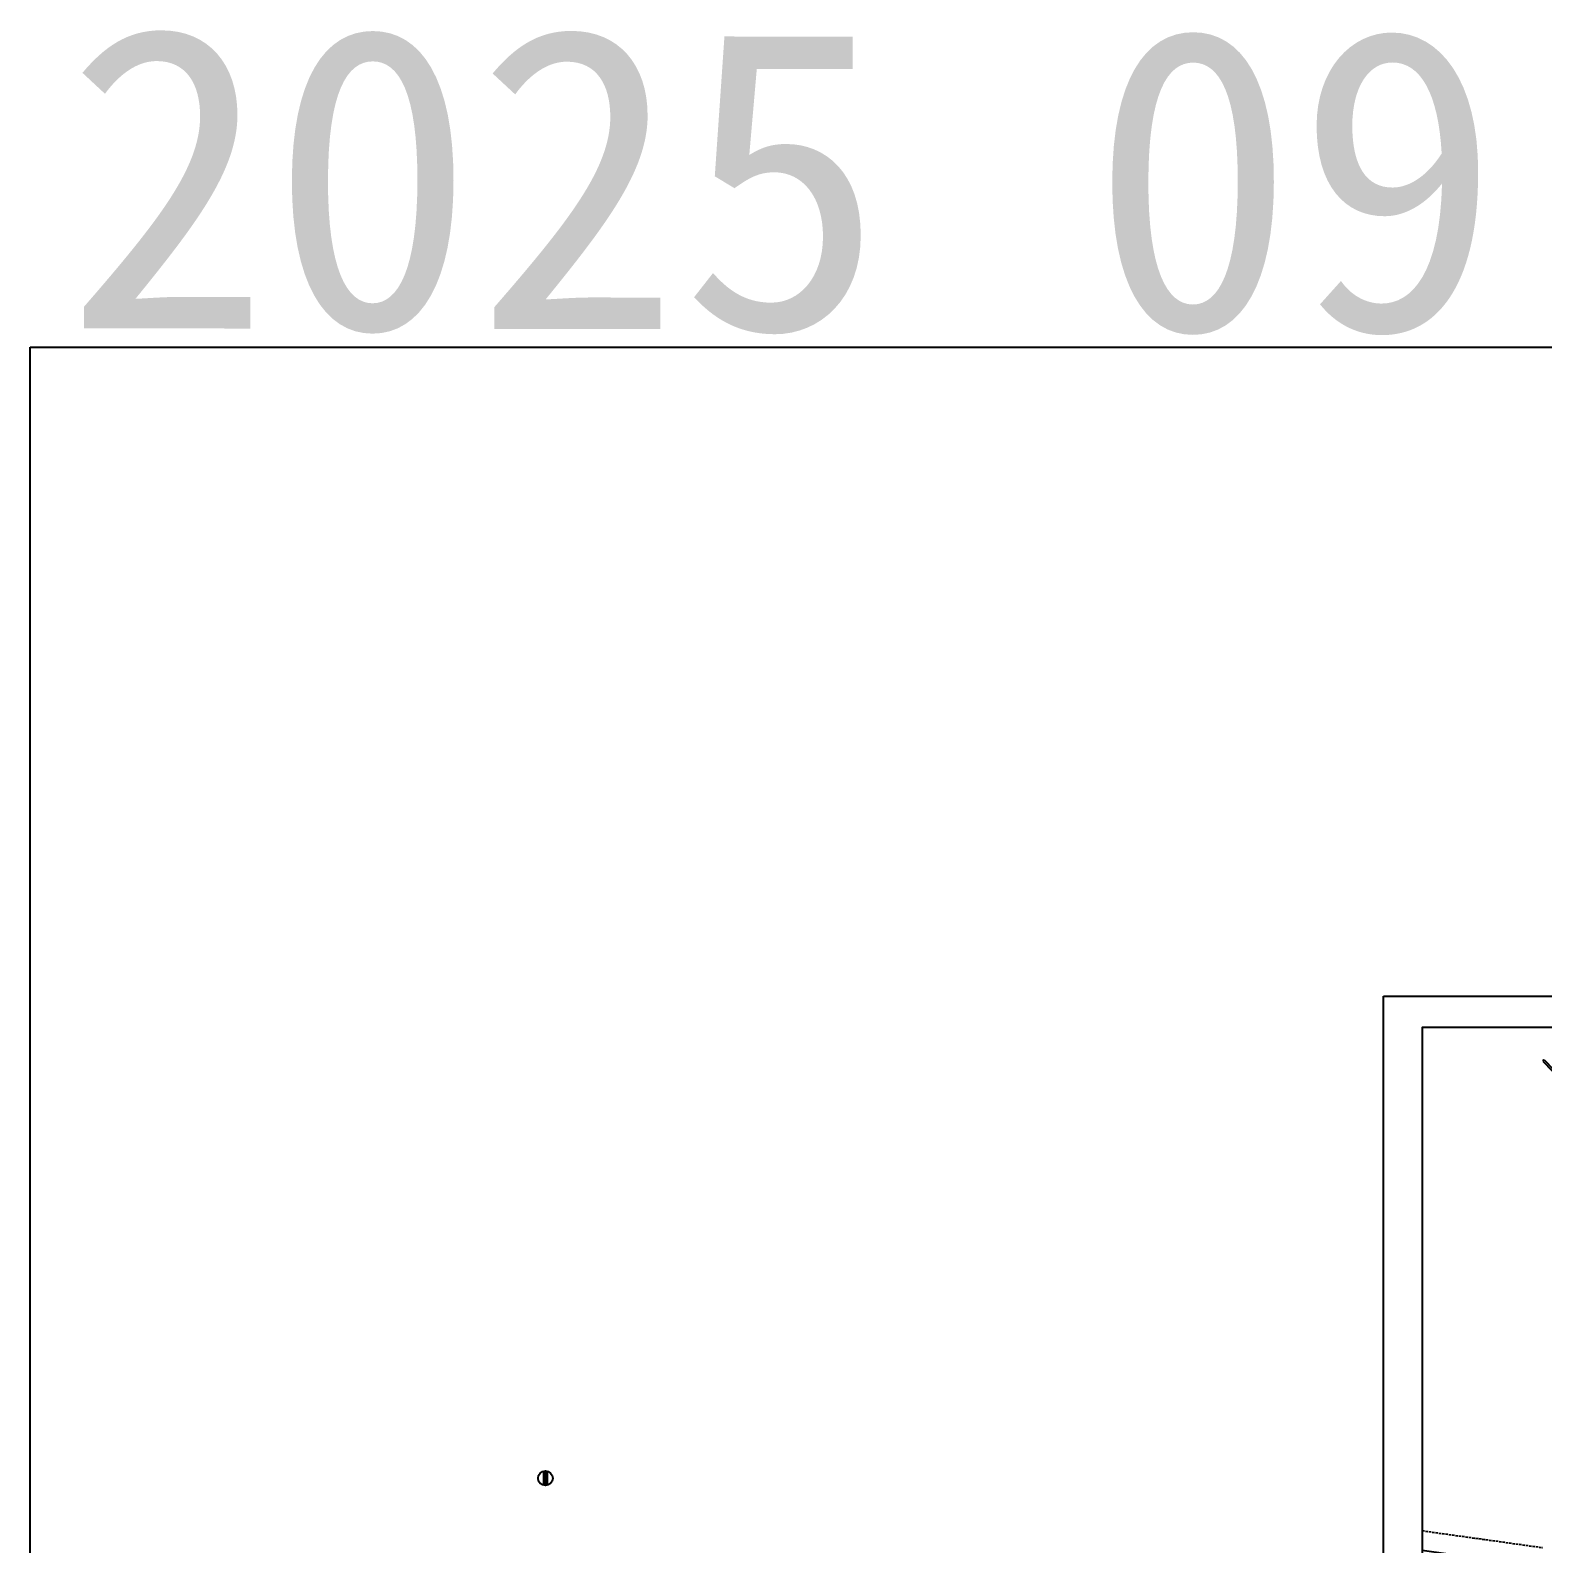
# Model space of a CAD drawing. Header units: millimetres. Extents: x 285006 to 3037698, y -2820855 to 192241.
# Drawn here: x 817102 to 848456, y -42600 to -11212 of the extents above; entities that cross this region are included whole.
import ezdxf
from ezdxf.enums import TextEntityAlignment as Align
from ezdxf.xclip import XClip

# ---------------------------------------------------------------- set-up
doc = ezdxf.new("R2010")
doc.units = ezdxf.units.MM
doc.header["$XCLIPFRAME"] = 2
doc.linetypes.add('DASH', pattern=[0.35, 0.25, -0.1])
for name, color, linetype in [('1#C-6F$0$0-XREF', 7, 'Continuous'), ('1#C-6F$0$文字图层', 7, 'Continuous'), ('1#C-6F$0$汇水面积', 3, 'Continuous'), ('4玻璃幕墙', 1, 'Continuous'), ('6铝型材', 8, 'Continuous'), ('___', 4, 'Continuous'), ('FF-TEXT', 50, 'Continuous'), ('WALL-地台', 8, 'Continuous')]:
    doc.layers.add(name, color=color, linetype=linetype)
doc.layers.add('WALL-1C-6F-1$0$A-WALL-GLAZ', color=142, linetype='Continuous', lineweight=18)
doc.styles.add('DIA', font='')
doc.styles.get('DIA').set_extended_font_data('SimSun')

# ---------------------------------------------------------------- blocks, each defined once
blk = doc.blocks.new('WALL-1C-6F-1$0$mullion_____')
at = {"layer": '6铝型材'}
for p, q in [((-36798, -1713), (-36798, -1433)), ((-36798, -1433), (-36758, -1433)), ((-36758, -1713), (-36758, -1433)), ((-36798, -1713), (-36758, -1713)), ((-36778, -1713), (-36778, -1733))]:
    blk.add_line(p, q, dxfattribs=at)
blk = doc.blocks.new('WALL-1C-6F-1')
at = {"layer": '4玻璃幕墙'}
for points in [[(98353235, 18815548), (98374885, 18812505)], [(98353235, 18815447), (98374885, 18812404)]]:
    blk.add_lwpolyline(points, dxfattribs=at)
at = {"layer": 'WALL-地台', "linetype": 'DASH', "ltscale": 200}
for points in [[(98353235, 18815952), (98374885, 18812909)], [(98353235, 18815396), (98374885, 18812354)], [(98353235, 18814639), (98374885, 18811596)], [(98353235, 18814336), (98374885, 18811293)]]:
    blk.add_lwpolyline(points, dxfattribs=at)
at = {"layer": 'WALL-1C-6F-1$0$A-WALL-GLAZ', "lineweight": -3, "rotation": 224.9999997527846}
blk.add_blockref('WALL-1C-6F-1$0$mullion_____', (98350105, 18795791), dxfattribs=at)
blk = doc.blocks.new('1#C-6F$0$DSADSAD')
at = {"layer": '1#C-6F$0$文字图层', "color": 6}
for p, q in [((7943089, -1493991), (7943089, -1494579)), ((7943165, -1493981), (7943165, -1494588)), ((7943241, -1493991), (7943241, -1494579))]:
    blk.add_line(p, q, dxfattribs=at)
blk.add_circle((7943165, -1494285), 304, dxfattribs=at)

msp = doc.modelspace()

# ---------------------------------------------------------------- linework, layer by layer
at = {"elevation": 0}
msp.add_lwpolyline([(845956.1, -41840.4), (845956.1, -53869.1), (846388.1, -53996.6), (845566.8, -54071.6), (845956.1, -54184), (845956.1, -64760.6)], dxfattribs=at)
at = {"layer": '___'}
msp.add_lwpolyline([(817101.9, -17786.4), (893151.7, -17786.4), (893151.7, -104152.8), (817101.9, -104152.8)], close=True, dxfattribs=at)
at = {"layer": 'Defpoints', "elevation": 0}
msp.add_lwpolyline([(845156.1, -31242.8), (865505.7, -31242.8), (865505.7, -88921.9), (845156.1, -88921.9)], close=True, dxfattribs=at)

# ---------------------------------------------------------------- block references
at = {"layer": '1#C-6F$0$0-XREF', "ltscale": 1.5}
ref = msp.add_blockref('WALL-1C-6F-1', (-97526656.2, -18854402, 0), dxfattribs=dict(at, rotation=359.999308722076))
XClip(ref).set_block_clipping_path([(98372385.8231538981, 18767467.007476639), (98391135.4026873261, 18767467.2336917371), (98391134.7242774069, 18823696.4636914618), (98372385.144743979, 18823696.2374763638)])
at = {"layer": '1#C-6F$0$汇水面积', "xscale": 0.4999999999999999, "yscale": 0.4999999999999999, "zscale": 0.4999999999999999, "rotation": 359.999308721688}
msp.add_blockref('1#C-6F$0$DSADSAD', (-3143793.5, 705949.1, 0), dxfattribs=at)

# ---------------------------------------------------------------- texts
at = {"layer": 'FF-TEXT', "color": 50, "style": 'DIA'}
msp.add_text('2025 09 03', height=6250, rotation=359.91517, dxfattribs=at).set_placement((839081.5, -14298.6, 0), align=Align.MIDDLE_CENTER)

doc.saveas('drawing.dxf')
